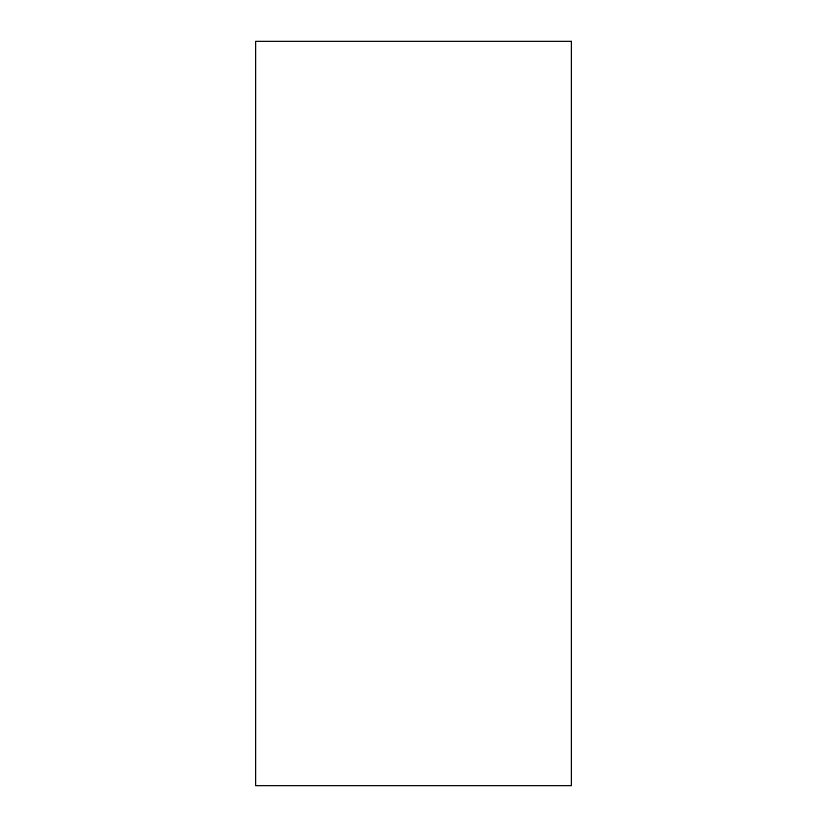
<?xml version="1.0" encoding="UTF-8"?>
<svg xmlns="http://www.w3.org/2000/svg" width="827" height="827" viewBox="0 0 827 827"><rect width="100%" height="100%" fill="white"/><g stroke="black" fill="none" stroke-linecap="round" stroke-linejoin="round"><path stroke-width="1.24" d="M571.385 41.35L255.615 41.35L255.615 785.65L571.385 785.65L571.385 41.35"/></g></svg>
